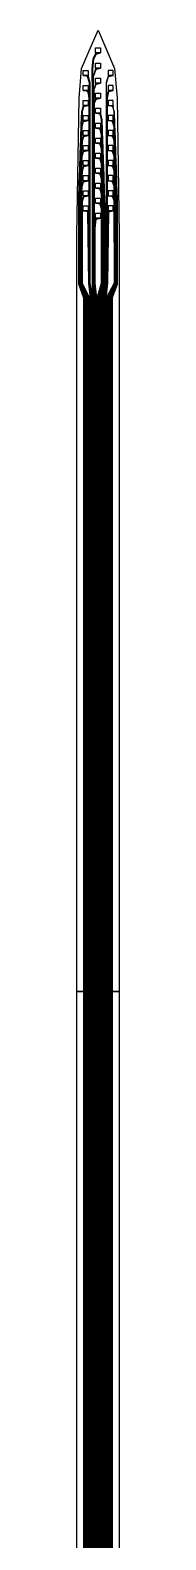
# Model space of a CAD drawing. Header units: inches. Extents: x 115980 to 170179, y 57000 to 74333.
# Drawn here: x 139152 to 139237, y 67135 to 70150 of the extents above; entities that cross this region are included whole.
import ezdxf

# ---------------------------------------------------------------- set-up
doc = ezdxf.new("R2010")
doc.units = ezdxf.units.IN
doc.header["$MEASUREMENT"] = 0
for name, color, linetype in [('metal', 221, 'Continuous'), ('nitride window', 40, 'Continuous'), ('profile', 140, 'Continuous')]:
    doc.layers.add(name, color=color, linetype=linetype)

msp = doc.modelspace()

# ---------------------------------------------------------------- linework, layer by layer
at = {"layer": 'metal'}
for points in [[(139190.2, 70102.3), (139184.8, 70092.1), (139183.1, 70072.6), (139182.1, 70072.6), (139184.1, 70092.8), (139189.2, 70102.4)], [(139189.2, 70104.4), (139189.2, 70114.4), (139199.2, 70114.4), (139199.2, 70104.4)], [(139190.2, 70102.3), (139199.2, 70104.4), (139189.2, 70104.4), (139189.2, 70102.4)], [(139183.7, 69614.5), (139183.1, 69644.5), (139183.2, 69986.4), (139183.2, 69991.4), (139183.2, 70022.7), (139182.1, 70072.6), (139183.1, 70072.6), (139183.7, 70022.7), (139183.7, 69991.4), (139183.7, 69986.4), (139183.6, 69644.5), (139184.6, 69614.5)], [(139186.4, 69614.5), (139185.1, 69644.5), (139185.2, 69986.4), (139185.2, 69991.4), (139185.2, 70022.7), (139185.4, 70057.3), (139190.2, 70072.3), (139189.2, 70072.4), (139184.6, 70057.3), (139184.7, 70022.7), (139184.7, 69991.4), (139184.7, 69986.4), (139184.6, 69644.5), (139185.5, 69614.5)], [(139189.2, 70074.4), (139189.2, 70084.4), (139199.2, 70084.4), (139199.2, 70074.4)], [(139190.2, 70072.3), (139199.2, 70074.4), (139189.2, 70074.4), (139189.2, 70072.4)], [(139174.2, 70069.4), (139174.2, 70059.4), (139164.2, 70059.4), (139164.2, 70069.4)], [(139173.2, 70057.4), (139164.2, 70059.4), (139174.2, 70059.4), (139174.2, 70057.4)], [(139181.9, 69614.5), (139177.1, 69644.5), (139177.2, 70017.7), (139177.2, 70045.1), (139173.2, 70057.4), (139174.2, 70057.4), (139177.7, 70045.2), (139177.7, 70017.7), (139177.6, 69644.5), (139182.8, 69614.5)], [(139188.2, 69614.5), (139186.1, 69644.5), (139186.2, 69986.4), (139186.2, 69991.4), (139186.2, 70031.4), (139190.2, 70042.3), (139189.2, 70042.4), (139185.7, 70031.4), (139185.7, 69991.4), (139185.7, 69986.4), (139185.6, 69644.5), (139187.3, 69614.5)], [(139189.2, 70044.4), (139189.2, 70054.4), (139199.2, 70054.4), (139199.2, 70044.4)], [(139190.2, 70042.3), (139199.2, 70044.4), (139189.2, 70044.4), (139189.2, 70042.4)], [(139206.2, 69614.5), (139211.4, 69644.5), (139211.2, 70017.7), (139211.2, 70045.1), (139215.2, 70057.4), (139214.2, 70057.4), (139210.7, 70045.2), (139210.7, 70017.7), (139210.9, 69644.5), (139205.3, 69614.5)], [(139214.2, 70069.4), (139214.2, 70059.4), (139224.2, 70059.4), (139224.2, 70069.4)], [(139215.2, 70057.4), (139224.2, 70059.4), (139214.2, 70059.4), (139214.2, 70057.4)], [(139164.2, 70029.4), (139164.2, 70039.4), (139174.2, 70039.4), (139174.2, 70029.4)], [(139173.2, 70027.4), (139164.2, 70029.4), (139174.2, 70029.4), (139174.2, 70027.4)], [(139181, 69614.5), (139176.6, 69644.5), (139176.7, 70013.9), (139174.2, 70027.4), (139173.2, 70027.4), (139176.2, 70013.9), (139176.1, 69644.5), (139180.1, 69614.5)], [(139190, 69614.5), (139187.1, 69644.5), (139187.2, 69986.4), (139187.2, 70004.3), (139190.2, 70012.4), (139189.2, 70012.4), (139186.7, 70004.4), (139186.7, 69986.4), (139186.6, 69644.5), (139189.1, 69614.5)], [(139189.2, 70014.4), (139189.2, 70024.4), (139199.2, 70024.4), (139199.2, 70014.4)], [(139190.2, 70012.4), (139199.2, 70014.4), (139189.2, 70014.4), (139189.2, 70012.4)], [(139207.1, 69614.5), (139211.9, 69644.5), (139211.7, 70013.9), (139214.2, 70027.4), (139215.2, 70027.4), (139212.2, 70013.9), (139212.4, 69644.5), (139208, 69614.5)], [(139224.2, 70029.4), (139224.2, 70039.4), (139214.2, 70039.4), (139214.2, 70029.4)], [(139215.2, 70027.4), (139224.2, 70029.4), (139214.2, 70029.4), (139214.2, 70027.4)], [(139165.7, 69614.5), (139155.6, 69642.5), (139155.7, 69813.2), (139156.7, 69843.2), (139157.7, 69873.2), (139158.7, 69903.2), (139159.7, 69933.2), (139160.7, 69961.9), (139161.7, 69986.9), (139164.2, 69997.4), (139165.2, 69997.4), (139162.2, 69986.9), (139161.2, 69961.9), (139160.2, 69933.2), (139159.2, 69903.2), (139158.2, 69873.2), (139157.2, 69843.2), (139156.2, 69813.2), (139156.1, 69642.6), (139166.6, 69614.5)], [(139164.2, 69999.4), (139164.2, 70009.4), (139174.2, 70009.4), (139174.2, 69999.4)], [(139165.2, 69997.4), (139174.2, 69999.4), (139164.2, 69999.4), (139164.2, 69997.4)], [(139189.2, 69984.4), (139189.2, 69994.4), (139199.2, 69994.4), (139199.2, 69984.4)], [(139198.2, 69982.4), (139189.2, 69984.4), (139199.2, 69984.4), (139199.2, 69982.4)], [(139203.5, 69614.5), (139207.1, 69642.6), (139207.2, 69774.5), (139207.2, 69798.2), (139206.2, 69827.7), (139205.2, 69859.4), (139204.2, 69889.4), (139203.2, 69913.2), (139202.2, 69948.2), (139201.2, 69971.9), (139198.2, 69982.4), (139199.2, 69982.4), (139201.7, 69971.9), (139202.7, 69948.2), (139203.7, 69913.2), (139204.7, 69889.4), (139205.7, 69859.4), (139206.7, 69827.7), (139207.7, 69798.2), (139207.7, 69774.5), (139207.6, 69642.5), (139204.4, 69614.5)], [(139224.2, 69999.4), (139224.2, 70009.4), (139214.2, 70009.4), (139214.2, 69999.4)], [(139223.2, 69997.4), (139214.2, 69999.4), (139224.2, 69999.4), (139224.2, 69997.4)], [(139222.4, 69614.5), (139232.9, 69642.5), (139232.7, 69813.2), (139231.7, 69843.2), (139230.7, 69873.2), (139229.7, 69903.2), (139228.7, 69933.2), (139227.7, 69961.9), (139226.7, 69986.9), (139224.2, 69997.4), (139223.2, 69997.4), (139226.2, 69986.9), (139227.2, 69961.9), (139228.2, 69933.2), (139229.2, 69903.2), (139230.2, 69873.2), (139231.2, 69843.2), (139232.2, 69813.2), (139232.4, 69642.6), (139221.5, 69614.5)], [(139168.4, 69614.5), (139157.1, 69642.9), (139157.2, 69813.2), (139158.2, 69843.2), (139159.2, 69873.2), (139160.2, 69903.2), (139161.2, 69933.2), (139162.2, 69956.9), (139165.2, 69967.4), (139164.2, 69967.4), (139161.7, 69956.9), (139160.7, 69933.2), (139159.7, 69903.2), (139158.7, 69873.2), (139157.7, 69843.2), (139156.7, 69813.2), (139156.6, 69642.8), (139167.5, 69614.5)], [(139164.2, 69969.4), (139164.2, 69979.4), (139174.2, 69979.4), (139174.2, 69969.4)], [(139165.2, 69967.4), (139174.2, 69969.4), (139164.2, 69969.4), (139164.2, 69967.4)], [(139189.2, 69954.4), (139189.2, 69964.4), (139199.2, 69964.4), (139199.2, 69954.4)], [(139198.2, 69952.4), (139189.2, 69954.4), (139199.2, 69954.4), (139199.2, 69952.4)], [(139201.7, 69614.5), (139206.1, 69642.9), (139206.2, 69774.5), (139206.2, 69798.2), (139205.2, 69827.7), (139204.2, 69859.4), (139203.2, 69889.4), (139202.2, 69913.2), (139201.2, 69940.6), (139198.2, 69952.4), (139199.2, 69952.4), (139201.7, 69940.7), (139202.7, 69913.2), (139203.7, 69889.4), (139204.7, 69859.4), (139205.7, 69827.7), (139206.7, 69798.2), (139206.7, 69774.5), (139206.6, 69642.8), (139202.6, 69614.5)], [(139224.2, 69969.4), (139224.2, 69979.4), (139214.2, 69979.4), (139214.2, 69969.4)], [(139223.2, 69967.4), (139214.2, 69969.4), (139224.2, 69969.4), (139224.2, 69967.4)], [(139219.7, 69614.5), (139231.4, 69642.9), (139231.2, 69813.2), (139230.2, 69843.2), (139229.2, 69873.2), (139228.2, 69903.2), (139227.2, 69933.2), (139226.2, 69956.9), (139223.2, 69967.4), (139224.2, 69967.4), (139226.7, 69956.9), (139227.7, 69933.2), (139228.7, 69903.2), (139229.7, 69873.2), (139230.7, 69843.2), (139231.7, 69813.2), (139231.9, 69642.8), (139220.6, 69614.5)], [(139169.3, 69614.5), (139157.6, 69643.1), (139157.7, 69813.2), (139158.7, 69843.2), (139159.7, 69873.2), (139160.7, 69903.2), (139161.7, 69928.2), (139164.2, 69937.4), (139165.2, 69937.4), (139162.2, 69928.1), (139161.2, 69903.2), (139160.2, 69873.2), (139159.2, 69843.2), (139158.2, 69813.2), (139158.1, 69643.2), (139170.2, 69614.5)], [(139164.2, 69939.4), (139164.2, 69949.4), (139174.2, 69949.4), (139174.2, 69939.4)], [(139165.2, 69937.4), (139174.2, 69939.4), (139164.2, 69939.4), (139164.2, 69937.4)], [(139189.2, 69924.4), (139189.2, 69934.4), (139199.2, 69934.4), (139199.2, 69924.4)], [(139198.2, 69922.4), (139189.2, 69924.4), (139199.2, 69924.4), (139199.2, 69922.4)], [(139199.9, 69614.5), (139205.1, 69643.2), (139205.2, 69774.5), (139205.2, 69798.2), (139204.2, 69827.7), (139203.2, 69859.4), (139202.2, 69889.4), (139201.2, 69913.1), (139198.2, 69922.4), (139199.2, 69922.4), (139201.7, 69913.2), (139202.7, 69889.4), (139203.7, 69859.4), (139204.7, 69827.7), (139205.7, 69798.2), (139205.7, 69774.5), (139205.6, 69643.1), (139200.8, 69614.5)], [(139224.2, 69939.4), (139224.2, 69949.4), (139214.2, 69949.4), (139214.2, 69939.4)], [(139223.2, 69937.4), (139214.2, 69939.4), (139224.2, 69939.4), (139224.2, 69937.4)], [(139218.8, 69614.5), (139230.9, 69643.1), (139230.7, 69813.2), (139229.7, 69843.2), (139228.7, 69873.2), (139227.7, 69903.2), (139226.7, 69928.2), (139224.2, 69937.4), (139223.2, 69937.4), (139226.2, 69928.1), (139227.2, 69903.2), (139228.2, 69873.2), (139229.2, 69843.2), (139230.2, 69813.2), (139230.4, 69643.2), (139217.9, 69614.5)], [(139172, 69614.5), (139159.1, 69643.5), (139159.2, 69813.2), (139160.2, 69843.2), (139161.2, 69873.2), (139162.2, 69898.1), (139165.2, 69907.4), (139164.2, 69907.4), (139161.7, 69898.2), (139160.7, 69873.2), (139159.7, 69843.2), (139158.7, 69813.2), (139158.6, 69643.4), (139171.1, 69614.5)], [(139164.2, 69909.4), (139164.2, 69919.4), (139174.2, 69919.4), (139174.2, 69909.4)], [(139165.2, 69907.4), (139174.2, 69909.4), (139164.2, 69909.4), (139164.2, 69907.4)], [(139189.2, 69894.4), (139189.2, 69904.4), (139199.2, 69904.4), (139199.2, 69894.4)], [(139198.2, 69892.4), (139189.2, 69894.4), (139199.2, 69894.4), (139199.2, 69892.4)], [(139198.1, 69614.5), (139204.1, 69643.5), (139204.2, 69774.5), (139204.2, 69798.2), (139203.2, 69827.7), (139202.2, 69859.4), (139201.2, 69883.1), (139198.2, 69892.4), (139199.2, 69892.4), (139201.7, 69883.2), (139202.7, 69859.4), (139203.7, 69827.7), (139204.7, 69798.2), (139204.7, 69774.5), (139204.6, 69643.4), (139199, 69614.5)], [(139224.2, 69909.4), (139224.2, 69919.4), (139214.2, 69919.4), (139214.2, 69909.4)], [(139223.2, 69907.4), (139214.2, 69909.4), (139224.2, 69909.4), (139224.2, 69907.4)], [(139216.1, 69614.5), (139229.4, 69643.5), (139229.2, 69813.2), (139228.2, 69843.2), (139227.2, 69873.2), (139226.2, 69898.1), (139223.2, 69907.4), (139224.2, 69907.4), (139226.7, 69898.2), (139227.7, 69873.2), (139228.7, 69843.2), (139229.7, 69813.2), (139229.9, 69643.4), (139217, 69614.5)], [(139172.9, 69614.5), (139159.6, 69643.7), (139159.7, 69813.2), (139160.7, 69843.2), (139161.7, 69868.2), (139164.2, 69877.4), (139165.2, 69877.4), (139162.2, 69868.1), (139161.2, 69843.2), (139160.2, 69813.2), (139160.1, 69643.8), (139173.8, 69614.5)], [(139164.2, 69879.4), (139164.2, 69889.4), (139174.2, 69889.4), (139174.2, 69879.4)], [(139165.2, 69877.4), (139174.2, 69879.4), (139164.2, 69879.4), (139164.2, 69877.4)], [(139189.2, 69864.4), (139189.2, 69874.4), (139199.2, 69874.4), (139199.2, 69864.4)], [(139198.2, 69862.4), (139189.2, 69864.4), (139199.2, 69864.4), (139199.2, 69862.4)], [(139196.3, 69614.5), (139203.1, 69643.8), (139203.2, 69774.5), (139203.2, 69798.2), (139202.2, 69827.7), (139201.2, 69853.1), (139198.2, 69862.4), (139199.2, 69862.4), (139201.7, 69853.2), (139202.7, 69827.7), (139203.7, 69798.2), (139203.7, 69774.5), (139203.6, 69643.7), (139197.2, 69614.5)], [(139224.2, 69879.4), (139224.2, 69889.4), (139214.2, 69889.4), (139214.2, 69879.4)], [(139223.2, 69877.4), (139214.2, 69879.4), (139224.2, 69879.4), (139224.2, 69877.4)], [(139215.2, 69614.5), (139228.9, 69643.7), (139228.7, 69813.2), (139227.7, 69843.2), (139226.7, 69868.2), (139224.2, 69877.4), (139223.2, 69877.4), (139226.2, 69868.1), (139227.2, 69843.2), (139228.2, 69813.2), (139228.4, 69643.8), (139214.3, 69614.5)], [(139175.6, 69614.5), (139161.1, 69644.2), (139161.2, 69813.2), (139162.2, 69838.1), (139165.2, 69847.4), (139164.2, 69847.4), (139161.7, 69838.2), (139160.7, 69813.2), (139160.6, 69644), (139174.7, 69614.5)], [(139164.2, 69849.4), (139164.2, 69859.4), (139174.2, 69859.4), (139174.2, 69849.4)], [(139165.2, 69847.4), (139174.2, 69849.4), (139164.2, 69849.4), (139164.2, 69847.4)], [(139189.2, 69834.4), (139189.2, 69844.4), (139199.2, 69844.4), (139199.2, 69834.4)], [(139198.2, 69832.4), (139189.2, 69834.4), (139199.2, 69834.4), (139199.2, 69832.4)], [(139194.5, 69614.5), (139202.1, 69644.1), (139202.2, 69774.5), (139202.2, 69798.2), (139201.2, 69822.6), (139198.2, 69832.4), (139199.2, 69832.4), (139201.7, 69822.7), (139202.7, 69798.2), (139202.7, 69774.5), (139202.6, 69644), (139195.4, 69614.5)], [(139212.5, 69614.5), (139227.4, 69644.2), (139227.2, 69813.2), (139226.2, 69838.1), (139223.2, 69847.4), (139224.2, 69847.4), (139226.7, 69838.2), (139227.7, 69813.2), (139227.9, 69644), (139213.4, 69614.5)], [(139224.2, 69849.4), (139224.2, 69859.4), (139214.2, 69859.4), (139214.2, 69849.4)], [(139223.2, 69847.4), (139214.2, 69849.4), (139224.2, 69849.4), (139224.2, 69847.4)], [(139176.5, 69614.5), (139161.6, 69644.3), (139161.7, 69808.2), (139164.2, 69817.4), (139165.2, 69817.4), (139162.2, 69808.1), (139162.1, 69644.5), (139177.4, 69614.5)], [(139174.2, 69829.4), (139174.2, 69819.4), (139164.2, 69819.4), (139164.2, 69829.4)], [(139165.2, 69817.4), (139174.2, 69819.4), (139164.2, 69819.4), (139164.2, 69817.4)], [(139189.2, 69804.4), (139189.2, 69814.4), (139199.2, 69814.4), (139199.2, 69804.4)], [(139198.2, 69802.4), (139189.2, 69804.4), (139199.2, 69804.4), (139199.2, 69802.4)], [(139192.7, 69614.5), (139201.1, 69644.4), (139201.2, 69774.5), (139201.2, 69793.1), (139198.2, 69802.4), (139199.2, 69802.4), (139201.7, 69793.2), (139201.7, 69774.5), (139201.6, 69644.3), (139193.6, 69614.5)], [(139211.6, 69614.5), (139226.9, 69644.3), (139226.7, 69808.2), (139224.2, 69817.4), (139223.2, 69817.4), (139226.2, 69808.1), (139226.4, 69644.5), (139210.7, 69614.5)], [(139214.2, 69829.4), (139214.2, 69819.4), (139224.2, 69819.4), (139224.2, 69829.4)], [(139223.2, 69817.4), (139214.2, 69819.4), (139224.2, 69819.4), (139224.2, 69817.4)], [(139164.2, 69789.4), (139164.2, 69799.4), (139174.2, 69799.4), (139174.2, 69789.4)], [(139173.2, 69787.4), (139164.2, 69789.4), (139174.2, 69789.4), (139174.2, 69787.4)], [(139179.2, 69614.5), (139175.6, 69644.5), (139174.2, 69787.4), (139173.2, 69787.4), (139175.1, 69644.4), (139178.3, 69614.5)], [(139191.8, 69614.5), (139188.1, 69644.5), (139188.2, 69754.5), (139190.2, 69772.4), (139189.2, 69772.4), (139187.7, 69754.5), (139187.6, 69644.5), (139190.9, 69614.5)], [(139189.2, 69774.4), (139189.2, 69784.4), (139199.2, 69784.4), (139199.2, 69774.4)], [(139190.2, 69772.4), (139199.2, 69774.4), (139189.2, 69774.4), (139189.2, 69772.4)], [(139208.9, 69614.5), (139212.9, 69644.5), (139214.2, 69787.4), (139215.2, 69787.4), (139213.4, 69644.4), (139209.8, 69614.5)], [(139224.2, 69789.4), (139224.2, 69799.4), (139214.2, 69799.4), (139214.2, 69789.4)], [(139215.2, 69787.4), (139224.2, 69789.4), (139214.2, 69789.4), (139214.2, 69787.4)], [(139165.7, 69614.5), (139166.6, 69614.5), (139166.6, 64145.1), (139165.7, 64145.1)], [(139167.5, 69614.5), (139168.4, 69614.5), (139168.4, 64145.1), (139167.5, 64145.1)], [(139169.3, 69614.5), (139170.2, 69614.5), (139170.2, 64145.1), (139169.3, 64145.1)], [(139171.1, 69614.5), (139172, 69614.5), (139172, 64145.1), (139171.1, 64145.1)], [(139172.9, 69614.5), (139173.8, 69614.5), (139173.8, 64145.1), (139172.9, 64145.1)], [(139174.7, 69614.5), (139175.6, 69614.5), (139175.6, 64145.1), (139174.7, 64145.1)], [(139176.5, 69614.5), (139177.4, 69614.5), (139177.4, 64145.1), (139176.5, 64145.1)], [(139178.3, 69614.5), (139179.2, 69614.5), (139179.2, 64145.1), (139178.3, 64145.1)], [(139180.1, 69614.5), (139181, 69614.5), (139181, 64145.1), (139180.1, 64145.1)], [(139181.9, 69614.5), (139182.8, 69614.5), (139182.8, 64145.1), (139181.9, 64145.1)], [(139183.7, 69614.5), (139184.6, 69614.5), (139184.6, 64145.1), (139183.7, 64145.1)], [(139185.5, 69614.5), (139186.4, 69614.5), (139186.4, 64145.1), (139185.5, 64145.1)], [(139187.3, 69614.5), (139188.2, 69614.5), (139188.2, 64145.1), (139187.3, 64145.1)], [(139189.1, 69614.5), (139190, 69614.5), (139190, 64145.1), (139189.1, 64145.1)], [(139190.9, 69614.5), (139191.8, 69614.5), (139191.8, 64145.1), (139190.9, 64145.1)], [(139192.7, 69614.5), (139193.6, 69614.5), (139193.6, 64145.1), (139192.7, 64145.1)], [(139194.5, 69614.5), (139195.4, 69614.5), (139195.4, 64145.1), (139194.5, 64145.1)], [(139196.3, 69614.5), (139197.2, 69614.5), (139197.2, 64145.1), (139196.3, 64145.1)], [(139198.1, 69614.5), (139199, 69614.5), (139199, 64145.1), (139198.1, 64145.1)], [(139199.9, 69614.5), (139200.8, 69614.5), (139200.8, 64145.1), (139199.9, 64145.1)], [(139201.7, 69614.5), (139202.6, 69614.5), (139202.6, 64145.1), (139201.7, 64145.1)], [(139203.5, 69614.5), (139204.4, 69614.5), (139204.4, 64145.1), (139203.5, 64145.1)], [(139205.3, 69614.5), (139206.2, 69614.5), (139206.2, 64145.1), (139205.3, 64145.1)], [(139207.1, 69614.5), (139208, 69614.5), (139208, 64145.1), (139207.1, 64145.1)], [(139208.9, 69614.5), (139209.8, 69614.5), (139209.8, 64145.1), (139208.9, 64145.1)], [(139210.7, 69614.5), (139211.6, 69614.5), (139211.6, 64145.1), (139210.7, 64145.1)], [(139212.5, 69614.5), (139213.4, 69614.5), (139213.4, 64145.1), (139212.5, 64145.1)], [(139214.3, 69614.5), (139215.2, 69614.5), (139215.2, 64145.1), (139214.3, 64145.1)], [(139216.1, 69614.5), (139217, 69614.5), (139217, 64145.1), (139216.1, 64145.1)], [(139217.9, 69614.5), (139218.8, 69614.5), (139218.8, 64145.1), (139217.9, 64145.1)], [(139219.7, 69614.5), (139220.6, 69614.5), (139220.6, 64145.1), (139219.7, 64145.1)], [(139221.5, 69614.5), (139222.4, 69614.5), (139222.4, 64145.1), (139221.5, 64145.1)]]:
    msp.add_lwpolyline(points, close=True, dxfattribs=at)
at = {"layer": 'nitride window'}
for points in [[(139189.2, 70114.4), (139199.2, 70114.4), (139199.2, 70104.4), (139189.2, 70104.4)], [(139189.2, 70084.4), (139199.2, 70084.4), (139199.2, 70074.4), (139189.2, 70074.4)], [(139164.2, 70069.4), (139174.2, 70069.4), (139174.2, 70059.4), (139164.2, 70059.4)], [(139189.2, 70054.4), (139199.2, 70054.4), (139199.2, 70044.4), (139189.2, 70044.4)], [(139224.2, 70069.4), (139214.2, 70069.4), (139214.2, 70059.4), (139224.2, 70059.4)], [(139164.2, 70039.4), (139174.2, 70039.4), (139174.2, 70029.4), (139164.2, 70029.4)], [(139189.2, 70024.4), (139199.2, 70024.4), (139199.2, 70014.4), (139189.2, 70014.4)], [(139224.2, 70039.4), (139214.2, 70039.4), (139214.2, 70029.4), (139224.2, 70029.4)], [(139164.2, 70009.4), (139174.2, 70009.4), (139174.2, 69999.4), (139164.2, 69999.4)], [(139189.2, 69984.4), (139189.2, 69994.4), (139199.2, 69994.4), (139199.2, 69984.4)], [(139224.2, 70009.4), (139214.2, 70009.4), (139214.2, 69999.4), (139224.2, 69999.4)], [(139164.2, 69979.4), (139174.2, 69979.4), (139174.2, 69969.4), (139164.2, 69969.4)], [(139189.2, 69964.4), (139199.2, 69964.4), (139199.2, 69954.4), (139189.2, 69954.4)], [(139224.2, 69979.4), (139214.2, 69979.4), (139214.2, 69969.4), (139224.2, 69969.4)], [(139164.2, 69949.4), (139174.2, 69949.4), (139174.2, 69939.4), (139164.2, 69939.4)], [(139189.2, 69934.4), (139199.2, 69934.4), (139199.2, 69924.4), (139189.2, 69924.4)], [(139224.2, 69949.4), (139214.2, 69949.4), (139214.2, 69939.4), (139224.2, 69939.4)], [(139164.2, 69919.4), (139174.2, 69919.4), (139174.2, 69909.4), (139164.2, 69909.4)], [(139189.2, 69904.4), (139199.2, 69904.4), (139199.2, 69894.4), (139189.2, 69894.4)], [(139224.2, 69919.4), (139214.2, 69919.4), (139214.2, 69909.4), (139224.2, 69909.4)], [(139164.2, 69889.4), (139174.2, 69889.4), (139174.2, 69879.4), (139164.2, 69879.4)], [(139189.2, 69874.4), (139199.2, 69874.4), (139199.2, 69864.4), (139189.2, 69864.4)], [(139224.2, 69889.4), (139214.2, 69889.4), (139214.2, 69879.4), (139224.2, 69879.4)], [(139164.2, 69859.4), (139174.2, 69859.4), (139174.2, 69849.4), (139164.2, 69849.4)], [(139189.2, 69844.4), (139199.2, 69844.4), (139199.2, 69834.4), (139189.2, 69834.4)], [(139224.2, 69859.4), (139214.2, 69859.4), (139214.2, 69849.4), (139224.2, 69849.4)], [(139164.2, 69829.4), (139174.2, 69829.4), (139174.2, 69819.4), (139164.2, 69819.4)], [(139189.2, 69814.4), (139199.2, 69814.4), (139199.2, 69804.4), (139189.2, 69804.4)], [(139224.2, 69829.4), (139214.2, 69829.4), (139214.2, 69819.4), (139224.2, 69819.4)], [(139164.2, 69799.4), (139174.2, 69799.4), (139174.2, 69789.4), (139164.2, 69789.4)], [(139189.2, 69784.4), (139199.2, 69784.4), (139199.2, 69774.4), (139189.2, 69774.4)], [(139224.2, 69799.4), (139214.2, 69799.4), (139214.2, 69789.4), (139224.2, 69789.4)]]:
    msp.add_lwpolyline(points, close=True, dxfattribs=at)
at = {"layer": 'profile'}
for points in [[(139161.3, 70073.2), (139194.2, 70149.9), (139227.2, 70073.2), (139232.2, 70014.5), (139236.6, 69741.5), (139236.6, 68230.1), (139151.6, 68230.1), (139151.6, 69741.5), (139156.7, 70013.3)], [(139151.6, 68230.1), (139236.6, 68230.1), (139236.6, 65270.3), (139236.6, 64145.1), (139151.6, 64145.1), (139151.6, 65270.3)]]:
    msp.add_lwpolyline(points, close=True, dxfattribs=at)

doc.saveas('drawing.dxf')
